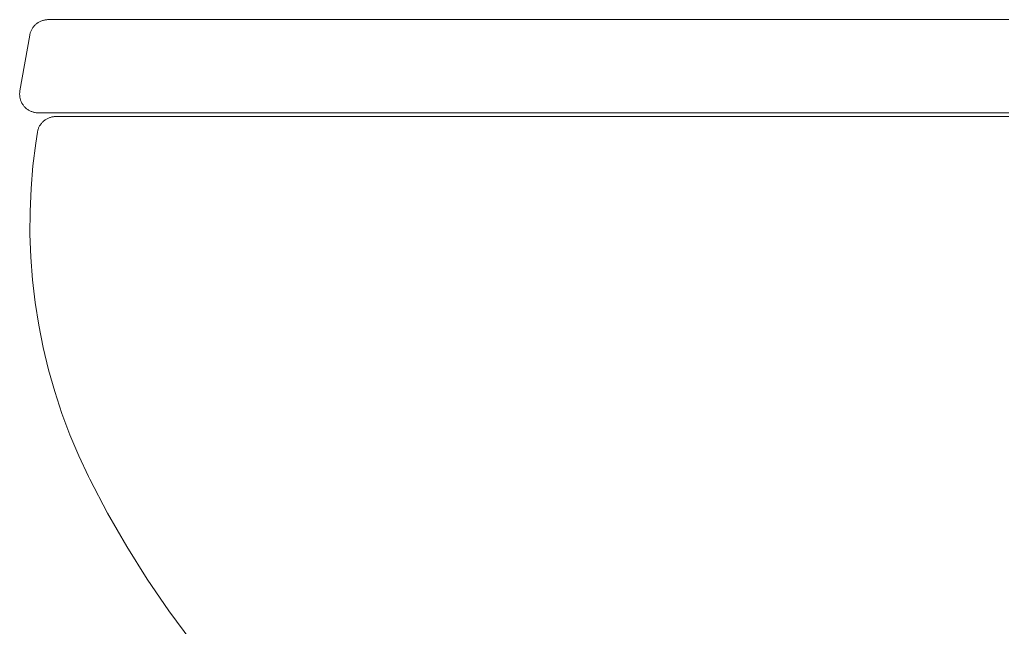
# Model space of a CAD drawing. Header units: metres. Extents: x -24.8 to 3.4, y -2.1 to 25.8.
# Drawn here: x -7.7403 to -7.4769, y 0.268 to 0.431 of the extents above; entities that cross this region are included whole.
import ezdxf

# ---------------------------------------------------------------- set-up
doc = ezdxf.new("R2010")
doc.units = ezdxf.units.M
doc.layers.add('P-SANR-FIXT', color=7, linetype='Continuous', lineweight=5)

# ---------------------------------------------------------------- blocks, each defined once
blk = doc.blocks.new('UT_Bacia com caixa acoplada - UT_Bacia com caixa acoplada-3248018-AA')
at = {"layer": 'P-SANR-FIXT'}
for p, q in [((33.98487, 0.431), (33.74093, 0.431)), ((33.56699, 0.42687), (33.56435, 0.41187)), ((33.74093, 0.406), (33.98487, 0.406)), ((34.15844, 0.405), (33.75316, 0.405))]:
    blk.add_line(p, q, dxfattribs=at)
at = {"layer": 'P-SANR-FIXT', "color": 253, "true_color": 0xa6a6a6}
for p, q in [((33.61556, 0.405), (33.61556, 0.40498)), ((33.61556, 0.405), (33.61837, 0.405)), ((33.61556, 0.405), (33.61837, 0.405)), ((33.61842, 0.405), (33.66354, 0.405)), ((33.61842, 0.405), (33.66354, 0.405)), ((33.66378, 0.405), (33.75056, 0.405)), ((33.66378, 0.405), (33.75056, 0.405)), ((33.89806, 0.405), (33.75056, 0.405)), ((33.75056, 0.405), (33.89806, 0.405))]:
    blk.add_line(p, q, dxfattribs=at)
at = {"layer": 'P-SANR-FIXT', "flags": 128}
for points in [[(33.56699, 0.42687), (33.56703, 0.42706), (33.56708, 0.42726), (33.56713, 0.42745), (33.56719, 0.42764), (33.56726, 0.42783), (33.56734, 0.42801), (33.56742, 0.4282), (33.56751, 0.42837), (33.56761, 0.42855), (33.56772, 0.42872), (33.56783, 0.42888), (33.56795, 0.42904), (33.56807, 0.4292), (33.5682, 0.42935), (33.56834, 0.4295), (33.56848, 0.42964), (33.56863, 0.42977), (33.56878, 0.4299), (33.56894, 0.43002), (33.56911, 0.43014), (33.56927, 0.43025), (33.56945, 0.43035), (33.56962, 0.43044), (33.5698, 0.43053), (33.56998, 0.43061), (33.57017, 0.43069), (33.57036, 0.43075), (33.57055, 0.43081), (33.57074, 0.43086), (33.57094, 0.4309), (33.57114, 0.43094), (33.57133, 0.43097), (33.57153, 0.43099), (33.57173, 0.431), (33.57191, 0.431)], [(33.74093, 0.431), (33.73417, 0.431), (33.72742, 0.431), (33.72069, 0.431), (33.714, 0.431), (33.70735, 0.431), (33.70075, 0.431), (33.69422, 0.431), (33.68776, 0.431), (33.68139, 0.431), (33.67511, 0.431), (33.66894, 0.431), (33.66288, 0.431), (33.65695, 0.431), (33.65115, 0.431), (33.6455, 0.431), (33.63999, 0.431), (33.63465, 0.431), (33.62948, 0.431), (33.62449, 0.431), (33.61968, 0.431), (33.61507, 0.431), (33.61066, 0.431), (33.60646, 0.431), (33.60247, 0.431), (33.59871, 0.431), (33.59517, 0.431), (33.59187, 0.431), (33.5888, 0.431), (33.58598, 0.431), (33.5834, 0.431), (33.58108, 0.431), (33.57901, 0.431), (33.5772, 0.431), (33.57566, 0.431), (33.57437, 0.431), (33.57336, 0.431), (33.57261, 0.431), (33.57213, 0.431), (33.57192, 0.431), (33.57191, 0.431)], [(33.57191, 0.431), (33.57205, 0.431), (33.57245, 0.431), (33.57313, 0.431), (33.57407, 0.431), (33.57484, 0.431)], [(33.56927, 0.406), (33.56907, 0.406), (33.56887, 0.40602), (33.56867, 0.40604), (33.56847, 0.40606), (33.56828, 0.4061), (33.56808, 0.40614), (33.56789, 0.40619), (33.5677, 0.40625), (33.56751, 0.40632), (33.56732, 0.40639), (33.56714, 0.40648), (33.56696, 0.40657), (33.56679, 0.40666), (33.56661, 0.40676), (33.56645, 0.40687), (33.56628, 0.40699), (33.56613, 0.40711), (33.56597, 0.40724), (33.56582, 0.40738), (33.56568, 0.40752), (33.56555, 0.40766), (33.56542, 0.40781), (33.56529, 0.40797), (33.56517, 0.40813), (33.56506, 0.4083), (33.56496, 0.40847), (33.56486, 0.40864), (33.56477, 0.40882), (33.56469, 0.409), (33.56461, 0.40919), (33.56454, 0.40938), (33.56448, 0.40957), (33.56443, 0.40976), (33.56438, 0.40995), (33.56434, 0.41015), (33.56431, 0.41035), (33.56429, 0.41055), (33.56428, 0.41075), (33.56427, 0.41095), (33.56427, 0.41115), (33.56428, 0.41135), (33.5643, 0.41154), (33.56433, 0.41174), (33.56435, 0.41187)], [(33.57245, 0.406), (33.57177, 0.406), (33.57074, 0.406), (33.56998, 0.406), (33.56949, 0.406), (33.56928, 0.406), (33.56927, 0.406)], [(33.56927, 0.406), (33.56941, 0.406), (33.56982, 0.406), (33.5705, 0.406), (33.57146, 0.406), (33.57269, 0.406), (33.57419, 0.406), (33.57595, 0.406), (33.57798, 0.406), (33.58027, 0.406), (33.58282, 0.406), (33.58562, 0.406), (33.58867, 0.406), (33.59196, 0.406), (33.59549, 0.406), (33.59925, 0.406), (33.60324, 0.406), (33.60745, 0.406), (33.61187, 0.406), (33.6165, 0.406), (33.62133, 0.406), (33.62635, 0.406), (33.63156, 0.406), (33.63693, 0.406), (33.64248, 0.406), (33.64818, 0.406), (33.65403, 0.406), (33.66002, 0.406), (33.66614, 0.406), (33.67238, 0.406), (33.67873, 0.406), (33.68517, 0.406), (33.69171, 0.406), (33.69833, 0.406), (33.70501, 0.406), (33.71175, 0.406), (33.71854, 0.406), (33.72536, 0.406), (33.73221, 0.406), (33.73907, 0.406), (33.74093, 0.406)], [(33.56903, 0.40081), (33.56907, 0.40101), (33.56911, 0.4012), (33.56916, 0.40139), (33.56922, 0.40159), (33.56929, 0.40177), (33.56936, 0.40196), (33.56945, 0.40214), (33.56954, 0.40232), (33.56963, 0.4025), (33.56974, 0.40267), (33.56985, 0.40283), (33.56996, 0.403), (33.57009, 0.40315), (33.57021, 0.40331), (33.57035, 0.40345), (33.57049, 0.4036), (33.57064, 0.40373), (33.57079, 0.40386), (33.57095, 0.40399), (33.57111, 0.4041), (33.57127, 0.40421), (33.57145, 0.40432), (33.57162, 0.40442), (33.5718, 0.40451), (33.57198, 0.40459), (33.57217, 0.40466), (33.57235, 0.40473), (33.57254, 0.40479), (33.57274, 0.40485), (33.57293, 0.40489), (33.57313, 0.40493), (33.57333, 0.40496), (33.57352, 0.40498), (33.57372, 0.40499), (33.57392, 0.405), (33.57397, 0.405)], [(33.75316, 0.405), (33.74599, 0.405), (33.73884, 0.405), (33.73171, 0.405), (33.72461, 0.405), (33.71756, 0.405), (33.71056, 0.405), (33.70364, 0.405), (33.69679, 0.405), (33.69003, 0.405), (33.68338, 0.405), (33.67683, 0.405), (33.67041, 0.405), (33.66412, 0.405), (33.65797, 0.405), (33.65198, 0.405), (33.64615, 0.405), (33.64048, 0.405), (33.635, 0.405), (33.62971, 0.405), (33.62461, 0.405), (33.61972, 0.405), (33.61505, 0.405), (33.61059, 0.405), (33.60637, 0.405), (33.60237, 0.405), (33.59862, 0.405), (33.59512, 0.405), (33.59187, 0.405), (33.58887, 0.405), (33.58614, 0.405), (33.58368, 0.405), (33.58149, 0.405), (33.57957, 0.405), (33.57793, 0.405), (33.57657, 0.405), (33.5755, 0.405), (33.5747, 0.405), (33.5742, 0.405), (33.57398, 0.405), (33.57397, 0.405)], [(33.57397, 0.405), (33.57411, 0.405), (33.57454, 0.405), (33.57525, 0.405), (33.57625, 0.405), (33.57698, 0.405)], [(33.58272, 0.30847), (33.58013, 0.31402), (33.57776, 0.31966), (33.57562, 0.3254), (33.57371, 0.33122), (33.57204, 0.33711), (33.5706, 0.34307), (33.5694, 0.34907), (33.56845, 0.35512), (33.56773, 0.36121), (33.56726, 0.36731), (33.56703, 0.37343), (33.56705, 0.37956), (33.56732, 0.38568), (33.56782, 0.39178), (33.56858, 0.39786), (33.56903, 0.40081)], [(33.63078, 0.24093), (33.62368, 0.2484), (33.61689, 0.25615), (33.61041, 0.26416), (33.60425, 0.27242), (33.59843, 0.28093), (33.59296, 0.28966), (33.58784, 0.2986), (33.58308, 0.30774), (33.58272, 0.30847)]]:
    blk.add_lwpolyline(points, dxfattribs=at)
at = {"layer": 'P-SANR-FIXT', "color": 253, "true_color": 0xa6a6a6, "flags": 128}
for points in [[(33.57484, 0.431), (33.57528, 0.431), (33.57676, 0.431), (33.5785, 0.431), (33.58049, 0.431), (33.58275, 0.431), (33.58526, 0.431), (33.58801, 0.431), (33.59101, 0.431), (33.59425, 0.431), (33.59773, 0.431), (33.60143, 0.431), (33.60536, 0.431), (33.60951, 0.431), (33.61386, 0.431), (33.61842, 0.431), (33.62317, 0.431), (33.62812, 0.431), (33.63324, 0.431), (33.63854, 0.431), (33.644, 0.431), (33.64961, 0.431)], [(33.64961, 0.431), (33.65537, 0.431), (33.66127, 0.431), (33.66729, 0.431), (33.67343, 0.431), (33.67968, 0.431), (33.68603, 0.431), (33.69247, 0.431), (33.69898, 0.431), (33.70556, 0.431), (33.7122, 0.431), (33.71887, 0.431)], [(33.71888, 0.431), (33.7256, 0.431), (33.73235, 0.431), (33.7391, 0.431), (33.74093, 0.431)], [(33.63841, 0.406), (33.63299, 0.406), (33.62774, 0.406), (33.62267, 0.406), (33.61779, 0.406), (33.6131, 0.406), (33.60862, 0.406), (33.60436, 0.406), (33.60031, 0.406), (33.59648, 0.406), (33.59289, 0.406), (33.58953, 0.406), (33.58642, 0.406), (33.58355, 0.406), (33.58094, 0.406), (33.57858, 0.406), (33.57648, 0.406), (33.57464, 0.406), (33.57307, 0.406), (33.57245, 0.406)], [(33.67408, 0.406), (33.66781, 0.406), (33.66166, 0.406), (33.65563, 0.406), (33.64975, 0.406), (33.644, 0.406), (33.63841, 0.406)], [(33.72038, 0.406), (33.71358, 0.406), (33.70682, 0.406), (33.70012, 0.406), (33.69349, 0.406), (33.68693, 0.406), (33.68046, 0.406), (33.67408, 0.406)], [(33.74093, 0.406), (33.73406, 0.406), (33.72721, 0.406), (33.72038, 0.406)], [(33.57698, 0.405), (33.57754, 0.405), (33.5791, 0.405), (33.58094, 0.405), (33.58306, 0.405), (33.58545, 0.405), (33.58761, 0.405)], [(33.58785, 0.405), (33.58811, 0.405), (33.59103, 0.405), (33.59422, 0.405), (33.59765, 0.405), (33.60134, 0.405)], [(33.60134, 0.405), (33.60526, 0.405), (33.60943, 0.405), (33.61382, 0.405), (33.61556, 0.405)]]:
    blk.add_lwpolyline(points, dxfattribs=at)
at = {"layer": 'P-SANR-FIXT', "color": 254, "true_color": 0xdfdfdf, "flags": 128}
for points in [[(33.61556, 0.405), (33.61844, 0.405), (33.61865, 0.405)], [(33.61872, 0.405), (33.62327, 0.405), (33.62831, 0.405), (33.63355, 0.405)], [(33.63364, 0.405), (33.63899, 0.405), (33.6446, 0.405), (33.65039, 0.405), (33.65634, 0.405), (33.66245, 0.405), (33.66356, 0.405)], [(33.66378, 0.405), (33.6687, 0.405), (33.67509, 0.405), (33.6816, 0.405), (33.68823, 0.405), (33.69496, 0.405), (33.70178, 0.405), (33.70869, 0.405), (33.71567, 0.405), (33.7227, 0.405), (33.72977, 0.405)], [(33.72979, 0.405), (33.73691, 0.405), (33.74406, 0.405), (33.75122, 0.405), (33.75316, 0.405)]]:
    blk.add_lwpolyline(points, dxfattribs=at)

msp = doc.modelspace()

# ---------------------------------------------------------------- block references
at = {"layer": 'P-SANR-FIXT', "color": 253, "true_color": 0xa6a6a6}
msp.add_blockref('UT_Bacia com caixa acoplada - UT_Bacia com caixa acoplada-3248018-AA', (-41.30458, 0), dxfattribs=at)

doc.saveas('drawing.dxf')
